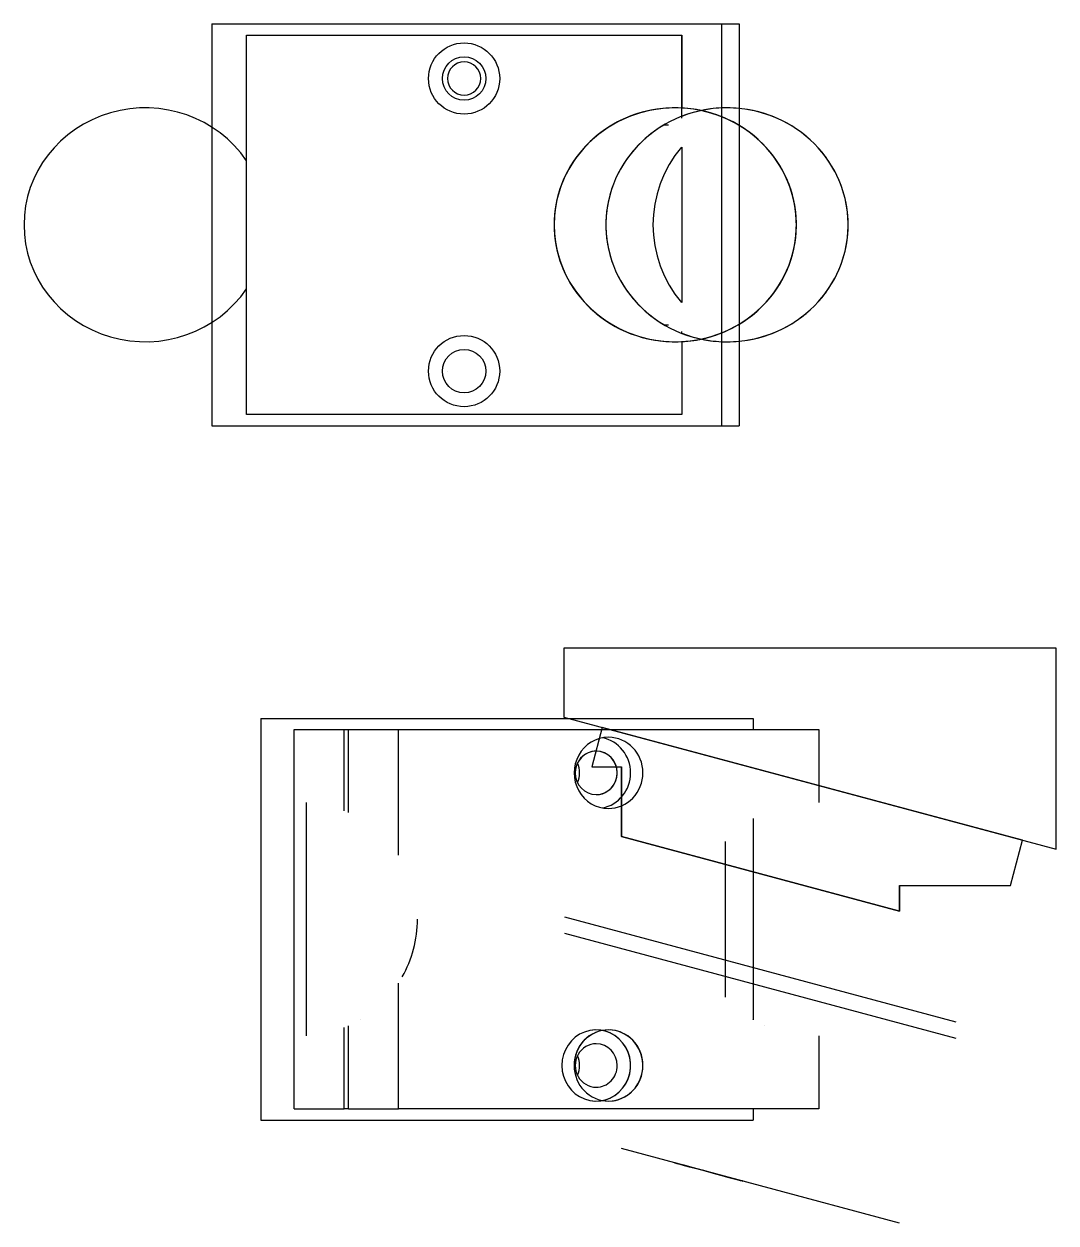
# Model space of a CAD drawing. Extents: x 56 to 186, y -200 to -48.
import ezdxf

# ---------------------------------------------------------------- set-up
doc = ezdxf.new("R2010")
doc.units = 0

# ---------------------------------------------------------------- blocks, each defined once
blk = doc.blocks.new('ArchView1')
at = {"color": 0, "linetype": 'BYBLOCK'}
for p, q in [((-6.57, 25.4), (-6.57, -25.4)), ((-6.57, 25.4), (57.82, 25.4)), ((57.82, 25.4), (57.82, -25.4)), ((57.82, 25.4), (60.08, 25.4)), ((60.08, 25.4), (60.08, -25.4)), ((-2.2, 24), (52.8, 24)), ((-2.2, 8.1), (-2.2, 24)), ((-2.2, 24), (-2.2, 24)), ((-2.2, 24), (52.8, 24)), ((52.8, 24), (52.8, 14.77)), ((52.8, 13.49), (52.8, 24)), ((50.62, 12.66), (51.15, 12.66)), ((52.8, 9.84), (52.8, -9.84)), ((-2.2, -13.71), (-2.2, 8.1)), ((-2.2, -24), (-2.2, -8.1)), ((50.62, -12.66), (51.15, -12.66)), ((52.8, -13.71), (52.8, -13.49)), ((-2.2, -24), (-2.2, -13.71)), ((52.8, -14.77), (52.8, -24)), ((52.8, -24), (-2.2, -24)), ((-2.2, -24), (-2.2, -24)), ((-6.57, -25.4), (57.82, -25.4)), ((57.82, -25.4), (60.08, -25.4))]:
    blk.add_line(p, q, dxfattribs=at)
for centre, radius in [((25.3, 18.5), 4.5), ((25.3, 18.5), 2.75), ((25.3, -18.5), 4.5), ((25.3, -18.5), 2.75)]:
    blk.add_circle(centre, radius, dxfattribs=at)
for centre, major_axis, ratio, start_param, end_param in [((25.3, 18.5), (-2.1, 0), 1, 6.28319, 0), ((58.53, 0), (15.31, 0), 0.965926, 4.32862, 4.1694), ((58.53, 0), (15.31, 0), 0.965926, 2.11379, 1.95457), ((-15.01, 0), (15.31, 0), 0.965926, 6.86314, 5.70323), ((51.99, 0), (15.31, 0), 0.965926, 4.76506, 4.71239), ((51.99, 0), (15.31, 0), 0.965926, 1.5708, 1.51813), ((51.99, 0), (15.31, 0), 0.965926, 4.71239, 3.14159), ((51.99, 0), (15.31, 0), 0.965926, 3.14159, 1.5708), ((63.46, 0), (0, 14.79), 0.965926, 0.842787, 2.29881), ((25.3, -18.5), (2.1, 0), 1, 3.14159, 9.42478)]:
    blk.add_ellipse(centre, major_axis=major_axis, ratio=ratio, start_param=start_param, end_param=end_param, dxfattribs=at)
blk = doc.blocks.new('ArchView0011')
at = {"color": 0, "linetype": 'BYBLOCK'}
for p, q in [((0, 25.4), (0, -25.4)), ((0, 25.4), (62.2037, 25.4)), ((62.2037, 25.4), (62.2037, 24)), ((4.22155, -24), (4.22155, 24)), ((4.22155, 24), (10.5367, 24)), ((10.5367, 13.7118), (10.5367, 24)), ((10.5367, 24), (63.6627, 24)), ((11.0544, 24), (17.3696, 24)), ((11.0544, 13.4913), (11.0544, 24)), ((17.3696, 24), (70.4955, 24)), ((17.3696, 8.10334), (17.3696, 24)), ((63.6627, 24), (63.6627, 24)), ((70.4955, 24), (70.4955, 14.767)), ((5.75721, -14.7681), (5.75721, 14.7681)), ((62.2037, 12.7365), (62.2037, -12.7365)), ((58.6782, 9.83939), (58.6782, -9.83939)), ((17.3696, -24), (17.3696, -8.10335)), ((11.0544, -24), (11.0544, -13.4913)), ((12.6407, -12.6606), (12.6407, -12.6606)), ((62.0763, -12.6606), (62.0763, -12.6606)), ((63.6627, -13.4913), (63.6627, -13.4913)), ((10.5367, -24), (10.5367, -13.7118)), ((70.4955, -14.767), (70.4955, -24)), ((4.22155, -24), (10.5367, -24)), ((11.0544, -24), (10.5367, -24)), ((11.0544, -24), (17.3696, -24)), ((70.4955, -24), (17.3696, -24)), ((62.2037, -24), (62.2037, -25.4)), ((0, -25.4), (62.2037, -25.4))]:
    blk.add_line(p, q, dxfattribs=at)
blk.add_arc((5, 0), 14.7875, -29.6032, -0.0000085, dxfattribs=at)
for centre, major_axis, start_param, end_param in [((43.9325, 18.5), (0, -4.5), 3.14159, 6.28319), ((42.3796, 18.5), (0, -4.5), 1.5708, 2.962), ((43.9325, 18.5), (0, -4.5), 1.5708, 3.14159), ((42.3796, 18.5), (0, 2.75), 3.14159, 1.5708), ((42.3796, 18.5), (0, 2.75), 6.28319, 3.14159), ((42.3796, 18.5), (0, 2.75), 1.5708, 0), ((37.6173, 18.5), (0, -2.75), 1.5708, 2.02999), ((37.6173, 18.5), (0, -2.75), 1.11161, 1.5708), ((42.3796, 18.5), (0, -4.5), 0.179597, 1.5708), ((43.9325, 18.5), (0, -4.5), 0, 1.5708), ((42.3796, -18.5), (0, 4.5), 2.962, 1.5708), ((43.9325, -18.5), (0, 4.5), 3.14159, 1.5708), ((42.3796, -18.5), (0, 4.5), 1.5708, 0.179597), ((43.9325, -18.5), (0, 4.5), 6.28319, 3.14159), ((43.9325, -18.5), (0, 4.5), 1.5708, 0), ((42.3796, -18.5), (0, -2.75), 3.14159, 6.28319), ((42.3796, -18.5), (0, -2.75), 1.5708, 3.14159), ((37.6173, -18.5), (0, -2.75), 1.5708, 2.02999), ((37.6173, -18.5), (0, -2.75), 1.11161, 1.5708), ((42.3796, -18.5), (0, -2.75), 0, 1.5708)]:
    blk.add_ellipse(centre, major_axis=major_axis, ratio=0.965926, start_param=start_param, end_param=end_param, dxfattribs=at)
blk = doc.blocks.new('ArchView0021')
at = {"color": 0, "linetype": 'BYBLOCK'}
for p, q in [((-8.73258, 62.2037), (-25.4, 0)), ((0, 62.2037), (-8.73258, 62.2037)), ((0, 0), (0, 62.2037)), ((-49.3442, 12.6407), (-36.098, 62.0763)), ((-47.2737, 12.6407), (-34.0274, 62.0763)), ((-10.0338, 57.3475), (-15, 58.6782)), ((-15, 58.6782), (-15, 54.9295)), ((-24.2688, 4.22155), (-10.0338, 57.3475)), ((-72.69, 19.7875), (-63.2737, 54.9295)), ((-33.246, 19.7875), (-23.8297, 54.9295)), ((-23.8297, 54.9295), (-15, 54.9295)), ((-65.0557, 48.2792), (-65.0557, 48.2792)), ((-67.385, 39.5859), (-67.385, 39.5859)), ((-30, 19.7875), (-33.246, 19.7875)), ((-30, 19.7875), (-30, 5.75721)), ((-30, 5.75721), (-24.2688, 4.22155)), ((-25.4, 0), (0, 0))]:
    blk.add_line(p, q, dxfattribs=at)
for start_param, end_param in [(3.14159, 6.28319), (0.000000039, 3.14159)]:
    blk.add_ellipse((-66.2203, 43.9325), major_axis=(1.16469, 4.34667), ratio=0.000000144, start_param=start_param, end_param=end_param, dxfattribs=at)
blk = doc.blocks.new('ArchView0022')
at = {"color": 0, "linetype": 'BYBLOCK'}
for p, q in [((-8.73258, 62.2037), (-25.4, 0)), ((0, 62.2037), (-8.73258, 62.2037)), ((0, 0), (0, 62.2037)), ((-10.0338, 57.3475), (-15, 58.6782)), ((-15, 58.6782), (-15, 54.9295)), ((-24.2688, 4.22155), (-10.0338, 57.3475)), ((-72.69, 19.7875), (-63.2737, 54.9295)), ((-23.8297, 54.9295), (-33.246, 19.7875)), ((-15, 54.9295), (-23.8297, 54.9295)), ((-33.246, 19.7875), (-30, 19.7875)), ((-30, 19.7875), (-30, 5.75721)), ((-30, 5.75721), (-24.2688, 4.22155)), ((-25.4, 0), (0, 0))]:
    blk.add_line(p, q, dxfattribs=at)

msp = doc.modelspace()

# ---------------------------------------------------------------- block references
for name, p in [('ArchView1', (86.1, -73.61)), ('ArchView0011', (85.72, -161.42))]:
    msp.add_blockref(name, p)
at = {"rotation": -270}
for name in ['ArchView0021', 'ArchView0022']:
    msp.add_blockref(name, (186.21, -127.15), dxfattribs=at)

doc.saveas('drawing.dxf')
